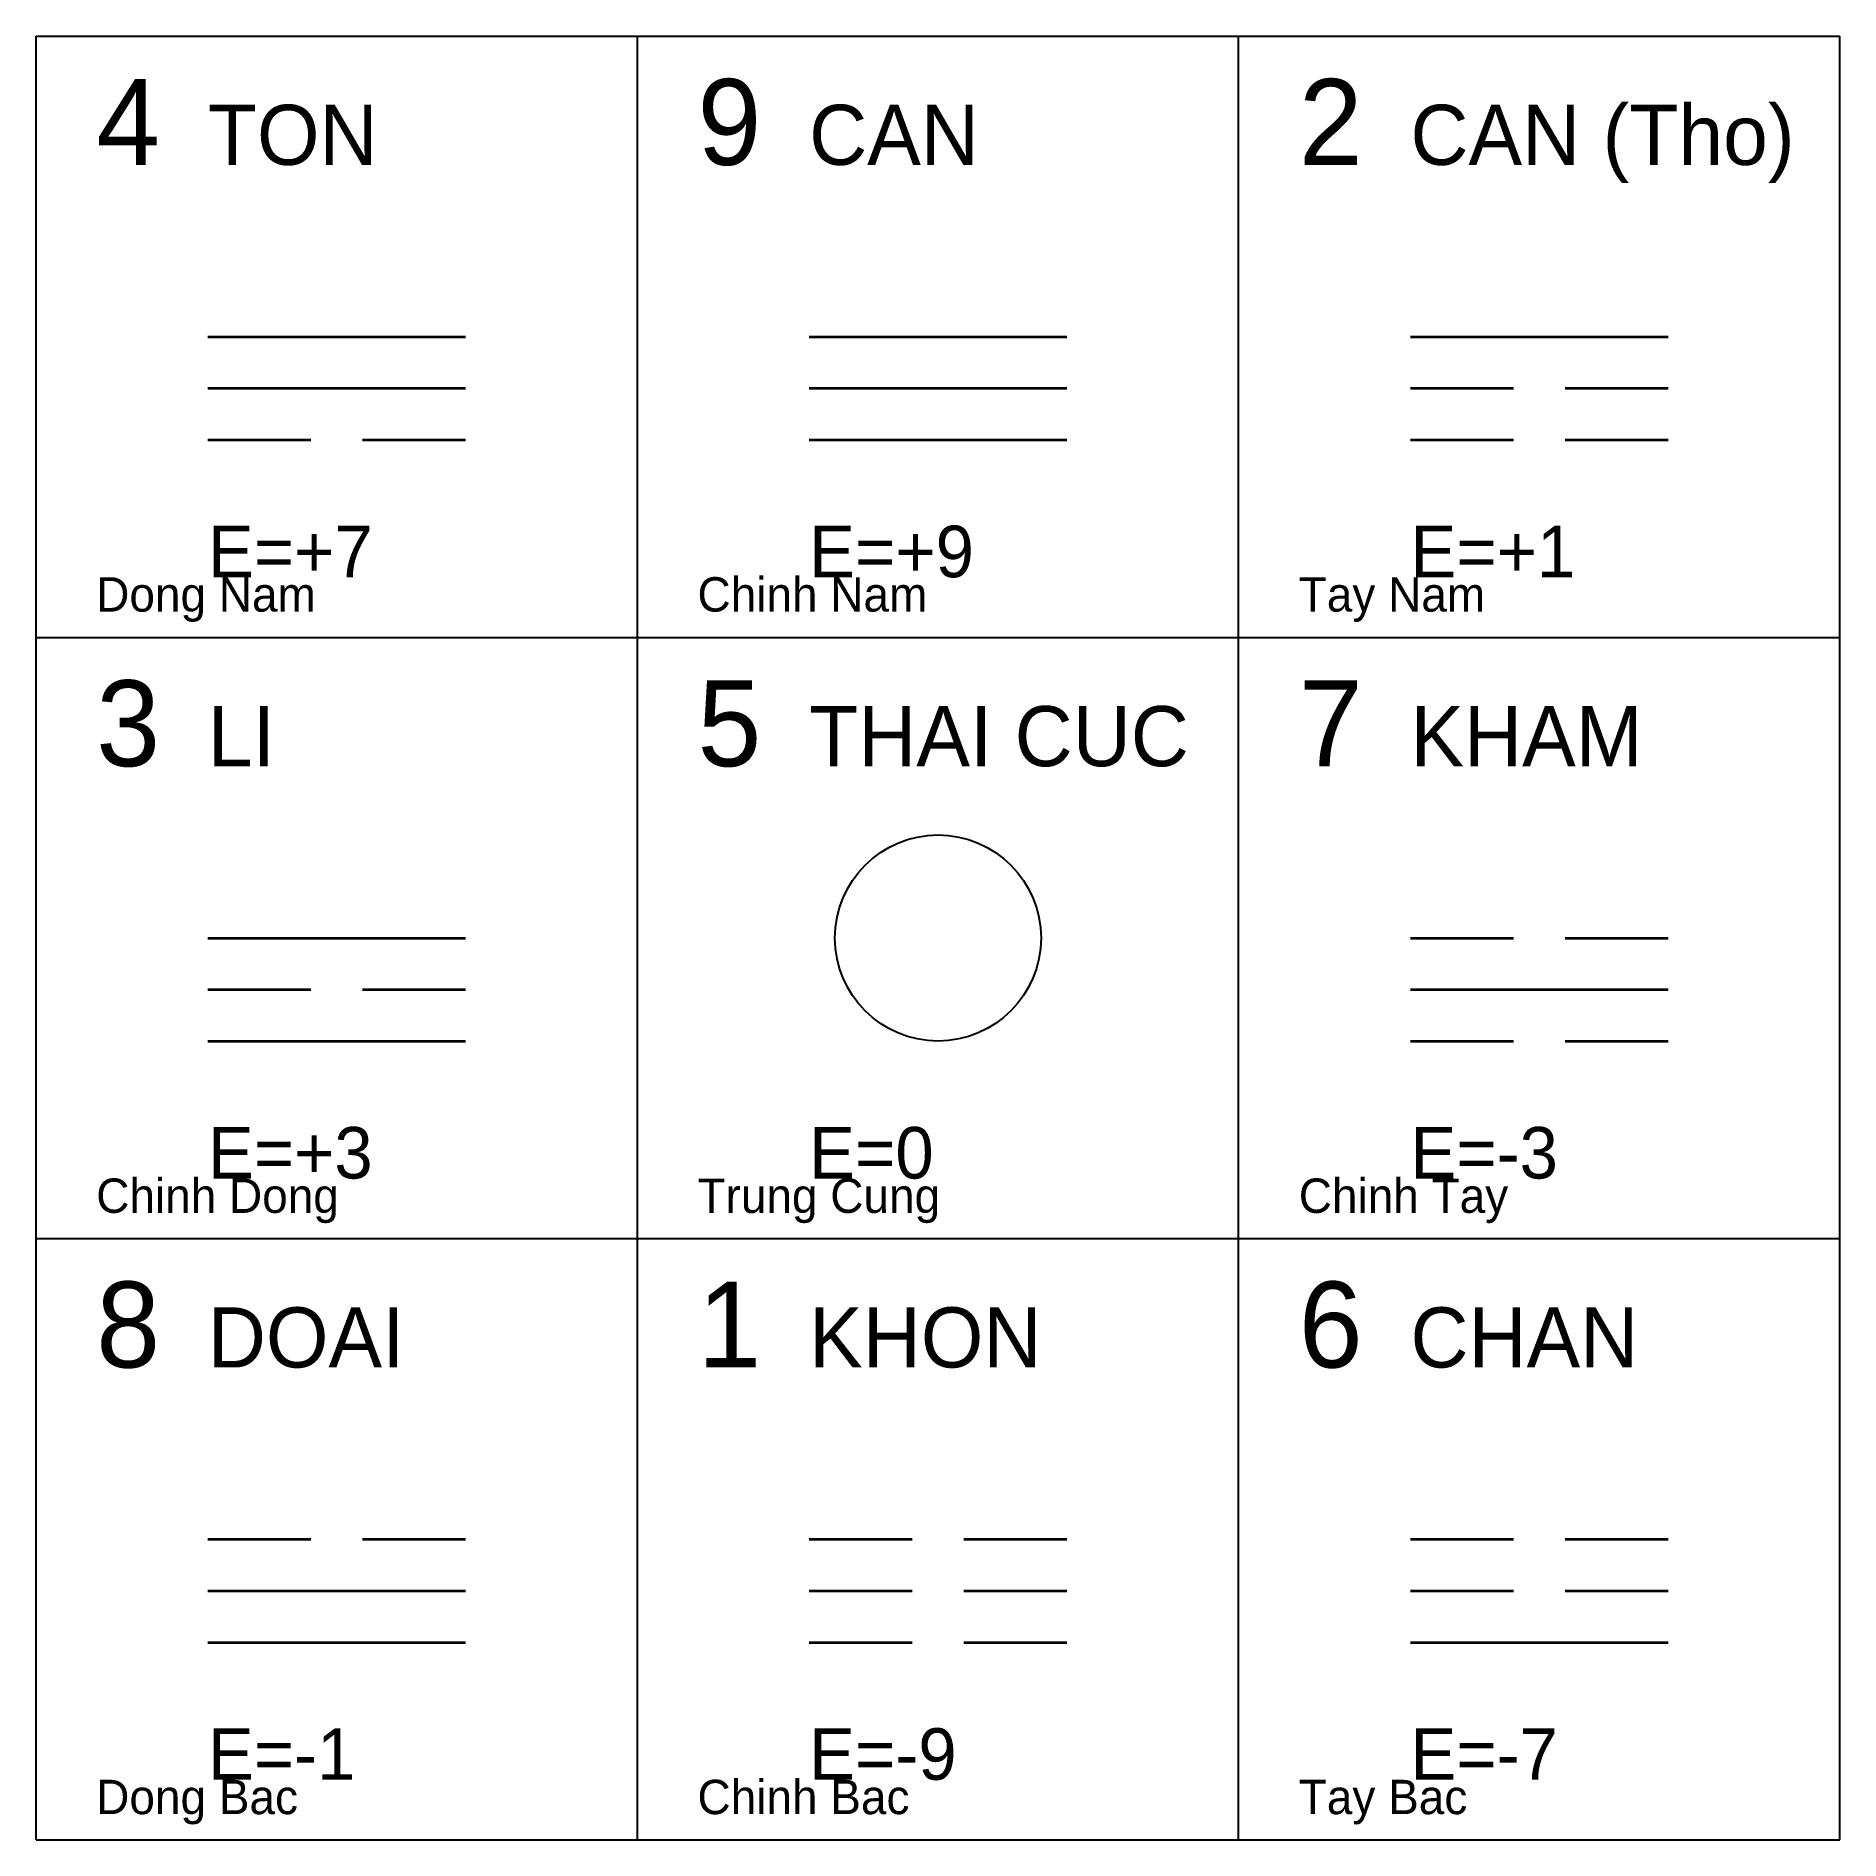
# Model space of a CAD drawing. Header units: metres. Extents: x -105 to 105, y -105 to 105.
import ezdxf

# ---------------------------------------------------------------- set-up
doc = ezdxf.new("R2010")
doc.units = ezdxf.units.M
for name, color, linetype in [('GRID', 7, 'Continuous'), ('TEXT', 7, 'Continuous'), ('TRIGRAM_LINES', 1, 'Continuous')]:
    doc.layers.add(name, color=color, linetype=linetype)

msp = doc.modelspace()

# ---------------------------------------------------------------- linework, layer by layer
at = {"layer": 'GRID', "lineweight": 25}
for p, q in [((-105, -105), (-105, 105)), ((-105, 105), (105, 105)), ((-35, -105), (-35, 105)), ((35, -105), (35, 105)), ((105, -105), (105, 105)), ((-105, 35), (105, 35)), ((-105, -35), (105, -35)), ((-105, -105), (105, -105))]:
    msp.add_line(p, q, dxfattribs=at)
at = {"layer": 'TRIGRAM_LINES', "lineweight": 35}
for p, q in [((-85, 70), (-55, 70)), ((-15, 70), (15, 70)), ((55, 70), (85, 70)), ((-85, 64), (-55, 64)), ((-15, 64), (15, 64)), ((55, 64), (67, 64)), ((73, 64), (85, 64)), ((-85, 58), (-73, 58)), ((-67, 58), (-55, 58)), ((-15, 58), (15, 58)), ((55, 58), (67, 58)), ((73, 58), (85, 58)), ((-85, 0), (-55, 0)), ((55, 0), (67, 0)), ((73, 0), (85, 0)), ((-85, -6), (-73, -6)), ((-67, -6), (-55, -6)), ((55, -6), (85, -6)), ((-85, -12), (-55, -12)), ((55, -12), (67, -12)), ((73, -12), (85, -12)), ((-85, -70), (-73, -70)), ((-67, -70), (-55, -70)), ((-15, -70), (-3, -70)), ((3, -70), (15, -70)), ((55, -70), (67, -70)), ((73, -70), (85, -70)), ((-85, -76), (-55, -76)), ((-15, -76), (-3, -76)), ((3, -76), (15, -76)), ((55, -76), (67, -76)), ((73, -76), (85, -76)), ((-85, -82), (-55, -82)), ((-15, -82), (-3, -82)), ((3, -82), (15, -82)), ((55, -82), (85, -82))]:
    msp.add_line(p, q, dxfattribs=at)
at = {"layer": 'TRIGRAM_LINES', "lineweight": 25}
msp.add_circle((0, 0), 12, dxfattribs=at)

# ---------------------------------------------------------------- texts
at = {"layer": 'TEXT'}
for s, height, p in [('4', 10, (-98, 90)), ('9', 10, (-28, 90)), ('2', 10, (42, 90)), ('TON', 7, (-85, 90)), ('CAN', 7, (-15, 90)), ('CAN (Tho)', 7, (55, 90)), ('E=+7', 6, (-85, 42)), ('E=+9', 6, (-15, 42)), ('E=+1', 6, (55, 42)), ('Dong Nam', 4, (-98, 38)), ('Chinh Nam', 4, (-28, 38)), ('Tay Nam', 4, (42, 38)), ('3', 10, (-98, 20)), ('5', 10, (-28, 20)), ('7', 10, (42, 20)), ('LI', 7, (-85, 20)), ('THAI CUC', 7, (-15, 20)), ('KHAM', 7, (55, 20)), ('E=+3', 6, (-85, -28)), ('E=0', 6, (-15, -28)), ('E=-3', 6, (55, -28)), ('Chinh Dong', 4, (-98, -32)), ('Trung Cung', 4, (-28, -32)), ('Chinh Tay', 4, (42, -32)), ('8', 10, (-98, -50)), ('6', 10, (42, -50)), ('1', 10, (-28, -50)), ('DOAI', 7, (-85, -50)), ('KHON', 7, (-15, -50)), ('CHAN', 7, (55, -50)), ('E=-1', 6, (-85, -98)), ('E=-9', 6, (-15, -98)), ('E=-7', 6, (55, -98)), ('Dong Bac', 4, (-98, -102)), ('Chinh Bac', 4, (-28, -102)), ('Tay Bac', 4, (42, -102))]:
    msp.add_text(s, height=height, dxfattribs=at).set_placement(p)

doc.saveas('drawing.dxf')
